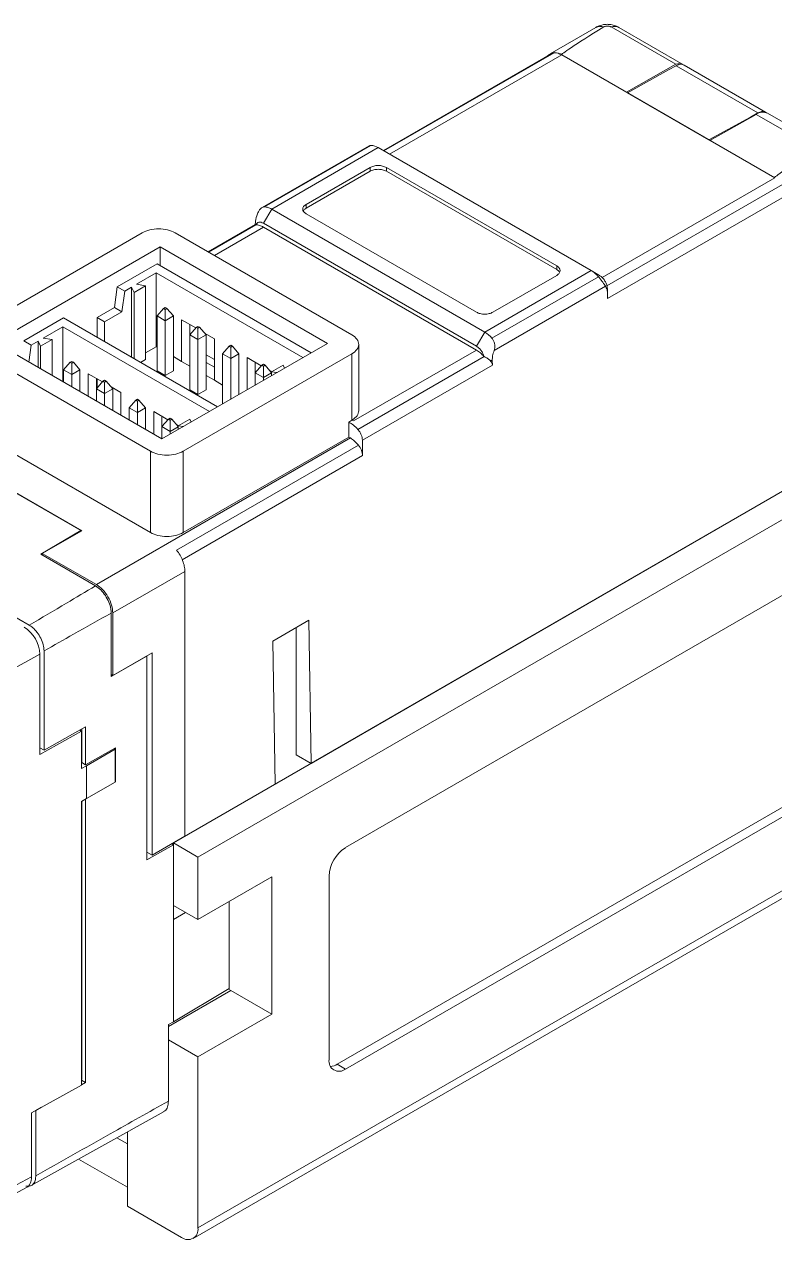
# Paper-space layout '시트2-ENG' of a CAD drawing. Header units: millimetres. Extents: x 5 to 415, y 5 to 292.
# Drawn here: x 356.41 to 372.6, y 235.38 to 261.6 of the extents above; entities that cross this region are included whole.
import ezdxf

# ---------------------------------------------------------------- set-up
doc = ezdxf.new("R2010")
doc.units = ezdxf.units.MM

psp = doc.layouts.new('시트2-ENG')

# ---------------------------------------------------------------- linework, layer by layer
at = {"color": 7, "linetype": 'Continuous', "lineweight": 18}
for p, q in [((368.739, 261.535), (367.754, 260.966)), ((369.069, 261.546), (370.466, 260.74)), ((369.239, 261.535), (370.635, 260.729)), ((367.796, 260.978), (364.156, 258.877)), ((372.6, 258.288), (368.004, 260.942)), ((369.4, 260.136), (368.004, 260.942)), ((370.466, 260.74), (369.4, 260.136)), ((370.307, 260.621), (370.471, 260.71)), ((370.471, 260.71), (372.236, 259.691)), ((370.643, 260.724), (372.405, 259.707)), ((369.426, 260.121), (370.307, 260.621)), ((371.178, 259.109), (369.426, 260.121)), ((372.2, 259.66), (371.203, 259.095)), ((372.075, 259.6), (372.236, 259.691)), ((373.519, 258.899), (372.2, 259.66)), ((372.447, 259.683), (372.405, 259.707)), ((372.447, 259.683), (373.585, 259.026)), ((371.178, 259.109), (372.075, 259.6)), ((363.846, 258.981), (361.538, 257.649)), ((361.589, 257.663), (363.887, 258.99)), ((361.746, 257.615), (364.044, 258.942)), ((368.64, 256.288), (364.044, 258.942)), ((372.6, 258.288), (371.203, 259.095)), ((362.488, 257.717), (363.867, 258.513)), ((363.867, 258.431), (362.488, 257.635)), ((363.867, 258.431), (363.867, 258.513)), ((364.221, 258.513), (367.898, 256.39)), ((364.221, 258.431), (364.221, 258.513)), ((367.898, 256.309), (364.221, 258.431)), ((368.981, 255.962), (372.765, 258.146)), ((372.859, 257.914), (368.994, 255.683)), ((361.746, 257.615), (361.569, 257.309)), ((361.746, 257.615), (366.342, 254.962)), ((362.488, 257.635), (362.488, 257.717)), ((361.394, 257.283), (360.373, 256.693)), ((361.392, 257.273), (361.392, 257.3)), ((366.165, 254.655), (361.569, 257.309)), ((366.165, 255.39), (362.488, 257.513)), ((355.311, 255.003), (358.953, 257.105)), ((359.66, 257.105), (363.478, 254.901)), ((361.405, 257.275), (361.396, 257.28)), ((366.165, 254.574), (361.569, 257.227)), ((355.771, 254.737), (359.342, 256.799)), ((359.342, 256.799), (362.948, 254.717)), ((359.342, 256.39), (359.342, 256.799)), ((358.414, 255.937), (359.271, 256.431)), ((358.829, 255.992), (359.253, 256.237)), ((359.253, 256.237), (362.418, 254.411)), ((359.253, 256.237), (359.253, 254.645)), ((359.271, 256.431), (362.594, 254.513)), ((366.342, 254.962), (368.64, 256.288)), ((367.898, 256.309), (367.898, 256.39)), ((368.817, 256.186), (368.64, 256.288)), ((358.829, 255.992), (359.024, 255.962)), ((368.797, 256.156), (366.499, 254.829)), ((367.898, 256.186), (366.519, 255.39)), ((358.414, 255.937), (358.352, 255.492)), ((358.573, 255.845), (358.414, 255.937)), ((358.573, 255.845), (358.511, 255.4)), ((358.573, 255.845), (358.723, 255.931)), ((358.775, 255.819), (358.723, 255.931)), ((358.723, 254.421), (358.723, 255.931)), ((359.024, 255.962), (358.775, 255.819)), ((358.775, 254.391), (358.775, 255.819)), ((359.024, 254.37), (359.024, 255.962)), ((368.947, 255.949), (366.546, 254.563)), ((368.994, 255.786), (368.994, 255.814)), ((368.994, 255.683), (368.994, 255.786)), ((357.981, 255.278), (358.352, 255.492)), ((358.352, 255.492), (358.511, 255.4)), ((359.271, 255.309), (359.412, 255.472)), ((359.448, 255.492), (359.412, 255.472)), ((359.412, 255.472), (359.448, 255.452)), ((359.483, 255.472), (359.448, 255.492)), ((359.448, 255.452), (359.483, 255.472)), ((359.448, 255.207), (359.448, 255.452)), ((359.483, 255.472), (359.625, 255.309)), ((356.399, 254.773), (357.256, 255.268)), ((357.256, 255.268), (360.579, 253.349)), ((357.981, 255.278), (357.981, 254.849)), ((357.981, 255.278), (358.14, 255.186)), ((358.14, 255.186), (358.511, 255.4)), ((358.14, 255.186), (358.14, 254.758)), ((359.448, 255.207), (359.271, 255.309)), ((359.271, 255.309), (359.271, 254.125)), ((359.625, 255.309), (359.448, 255.207)), ((359.448, 255.207), (359.448, 254.023)), ((359.625, 255.309), (359.625, 254.125)), ((360.108, 255.05), (359.801, 255.227)), ((359.801, 255.227), (359.801, 254.329)), ((356.814, 254.829), (357.238, 255.074)), ((357.238, 255.074), (360.402, 253.247)), ((357.238, 255.074), (357.238, 253.89)), ((359.978, 255.125), (359.978, 254.9)), ((360.12, 255.064), (359.978, 254.9)), ((360.155, 255.084), (360.12, 255.064)), ((360.12, 255.064), (360.155, 255.043)), ((360.19, 255.064), (360.155, 255.084)), ((360.155, 255.043), (360.19, 255.064)), ((360.155, 254.798), (360.155, 255.043)), ((360.332, 254.9), (360.19, 255.064)), ((360.508, 254.819), (360.296, 254.941)), ((366.342, 254.962), (366.165, 254.655)), ((359.377, 252.655), (355.771, 254.737)), ((356.558, 254.681), (356.399, 254.773)), ((356.558, 254.681), (356.506, 254.313)), ((356.558, 254.681), (356.708, 254.768)), ((356.76, 254.655), (356.708, 254.768)), ((356.708, 254.196), (356.708, 254.768)), ((357.009, 254.799), (356.76, 254.655)), ((356.814, 254.829), (357.009, 254.799)), ((357.009, 254.022), (357.009, 254.799)), ((362.948, 254.717), (359.377, 252.655)), ((360.155, 254.798), (359.978, 254.9)), ((359.978, 254.9), (359.978, 253.716)), ((360.332, 254.9), (360.155, 254.798)), ((360.155, 254.798), (360.155, 253.614)), ((360.332, 254.9), (360.332, 253.716)), ((360.508, 253.921), (360.508, 254.819)), ((360.862, 254.676), (360.827, 254.656)), ((360.897, 254.656), (360.862, 254.676)), ((363.625, 253.255), (363.625, 254.697)), ((359.13, 252.39), (355.311, 254.594)), ((356.76, 254.166), (356.76, 254.655)), ((359.024, 254.513), (359.253, 254.645)), ((359.253, 254.645), (359.271, 254.635)), ((359.625, 254.431), (359.801, 254.329)), ((363.478, 254.492), (359.837, 252.39)), ((360.332, 254.472), (360.508, 254.37)), ((360.685, 254.492), (360.827, 254.656)), ((360.862, 254.39), (360.685, 254.492)), ((360.685, 254.492), (360.685, 253.411)), ((360.827, 254.656), (360.862, 254.635)), ((360.862, 254.635), (360.897, 254.656)), ((360.862, 254.635), (360.862, 254.39)), ((361.039, 254.492), (360.862, 254.39)), ((360.897, 254.656), (361.039, 254.492)), ((361.039, 254.492), (361.039, 253.615)), ((361.522, 254.234), (361.216, 254.411)), ((361.216, 254.411), (361.216, 253.717)), ((363.478, 253.062), (363.478, 254.492)), ((363.514, 253.043), (366.165, 254.574)), ((366.33, 254.432), (363.608, 252.859)), ((357.256, 254.145), (357.397, 254.309)), ((357.433, 254.043), (357.256, 254.145)), ((357.256, 254.145), (357.256, 253.88)), ((357.433, 254.329), (357.397, 254.309)), ((357.397, 254.309), (357.433, 254.288)), ((357.468, 254.309), (357.433, 254.329)), ((357.433, 254.288), (357.468, 254.309)), ((357.433, 254.043), (357.433, 254.288)), ((357.609, 254.145), (357.433, 254.043)), ((357.468, 254.309), (357.609, 254.145)), ((357.609, 254.145), (357.609, 253.676)), ((359.024, 254.37), (358.918, 254.308)), ((359.801, 254.329), (359.978, 254.227)), ((360.508, 254.206), (360.332, 254.308)), ((360.862, 254.39), (360.862, 253.513)), ((361.392, 254.308), (361.392, 254.084)), ((361.392, 254.084), (361.534, 254.247)), ((361.569, 254.268), (361.534, 254.247)), ((361.534, 254.247), (361.569, 254.227)), ((361.604, 254.247), (361.569, 254.268)), ((361.569, 254.227), (361.604, 254.247)), ((361.569, 253.982), (361.569, 254.227)), ((361.604, 254.247), (361.745, 254.085)), ((361.994, 254.248), (361.745, 254.104)), ((362.024, 254.183), (361.994, 254.248)), ((366.507, 254.247), (363.702, 252.628)), ((366.504, 254.349), (366.457, 254.349)), ((366.504, 254.349), (366.507, 254.247)), ((357.433, 254.043), (357.433, 253.778)), ((358.092, 253.887), (357.786, 254.064)), ((357.786, 254.064), (357.786, 253.574)), ((357.963, 253.962), (357.963, 253.737)), ((358.104, 253.9), (357.963, 253.737)), ((357.981, 253.951), (357.981, 253.757)), ((358.14, 253.921), (358.104, 253.9)), ((358.104, 253.9), (358.14, 253.88)), ((358.175, 253.9), (358.14, 253.921)), ((358.14, 253.88), (358.175, 253.9)), ((358.14, 253.635), (358.14, 253.88)), ((358.316, 253.737), (358.175, 253.9)), ((359.271, 254.125), (359.448, 254.023)), ((359.448, 254.023), (359.625, 254.125)), ((360.332, 254.023), (360.508, 253.921)), ((360.508, 253.921), (360.685, 253.819)), ((361.569, 253.982), (361.392, 254.084)), ((361.392, 254.084), (361.392, 253.819)), ((361.745, 254.084), (361.569, 253.982)), ((361.569, 253.982), (361.569, 253.921)), ((361.746, 254.104), (361.711, 254.125)), ((361.745, 254.104), (361.857, 254.087)), ((361.745, 254.022), (361.745, 254.104)), ((357.963, 253.839), (357.981, 253.849)), ((358.14, 253.635), (357.963, 253.737)), ((357.963, 253.737), (357.963, 253.472)), ((358.316, 253.737), (358.14, 253.635)), ((358.14, 253.635), (358.14, 253.37)), ((358.493, 253.655), (358.281, 253.778)), ((358.316, 253.737), (358.316, 253.268)), ((358.493, 253.166), (358.493, 253.655)), ((359.978, 253.716), (360.155, 253.614)), ((360.155, 253.614), (360.332, 253.716)), ((358.67, 253.329), (358.811, 253.492)), ((358.847, 253.513), (358.811, 253.492)), ((358.811, 253.492), (358.847, 253.472)), ((358.882, 253.492), (358.847, 253.513)), ((358.847, 253.472), (358.882, 253.492)), ((358.847, 253.472), (358.847, 253.227)), ((358.882, 253.492), (359.023, 253.329)), ((358.847, 253.227), (358.67, 253.329)), ((358.67, 253.329), (358.67, 253.064)), ((359.023, 253.329), (358.847, 253.227)), ((358.847, 253.227), (358.847, 252.962)), ((359.023, 253.329), (359.023, 252.86)), ((359.507, 253.07), (359.2, 253.247)), ((359.2, 253.247), (359.2, 252.757)), ((359.377, 253.145), (359.377, 252.921)), ((359.377, 252.921), (359.518, 253.084)), ((359.554, 253.104), (359.518, 253.084)), ((359.518, 253.084), (359.554, 253.064)), ((359.589, 253.084), (359.554, 253.104)), ((359.554, 253.064), (359.589, 253.084)), ((359.589, 253.084), (359.73, 252.921)), ((359.979, 253.084), (359.73, 252.941)), ((360.009, 253.02), (359.979, 253.084)), ((359.13, 250.635), (355.311, 252.839)), ((359.554, 252.819), (359.377, 252.921)), ((359.377, 252.921), (359.377, 252.655)), ((359.554, 252.819), (359.554, 253.064)), ((359.73, 252.92), (359.554, 252.819)), ((359.731, 252.941), (359.695, 252.961)), ((359.73, 252.941), (359.841, 252.923)), ((359.73, 252.859), (359.73, 252.941)), ((363.408, 253.021), (363.478, 253.062)), ((363.408, 252.696), (363.408, 253.021)), ((363.478, 253.063), (363.514, 253.043)), ((357.963, 249.512), (363.443, 252.676)), ((359.554, 252.819), (359.554, 252.757)), ((363.408, 252.696), (359.837, 250.635)), ((363.443, 252.676), (363.408, 252.696)), ((363.702, 252.628), (363.707, 252.295)), ((359.13, 250.635), (359.13, 252.39)), ((363.618, 252.521), (359.694, 250.255)), ((359.837, 252.39), (359.837, 250.635)), ((360.155, 243.632), (375.428, 252.449)), ((355.276, 252.043), (357.645, 250.675)), ((357.627, 250.679), (355.329, 252.006)), ((362.594, 245.653), (372.953, 251.634)), ((359.625, 243.938), (372.494, 251.367)), ((372.494, 251.367), (372.527, 251.387)), ((356.761, 250.167), (357.627, 250.679)), ((357.645, 250.675), (356.796, 250.186)), ((357.627, 250.665), (357.627, 250.679)), ((357.945, 249.483), (356.761, 250.167)), ((356.796, 250.186), (356.796, 250.146)), ((356.796, 250.186), (357.963, 249.512)), ((358.316, 248.9), (359.872, 249.798)), ((359.872, 244.082), (359.872, 249.798)), ((384.55, 249.713), (360.155, 235.63)), ((373.837, 249.898), (363.337, 243.836)), ((360.051, 235.401), (384.446, 249.484)), ((356.513, 248.636), (355.453, 249.249)), ((358.283, 247.532), (358.283, 248.899)), ((358.316, 247.552), (358.316, 248.9)), ((361.77, 248.293), (362.548, 248.742)), ((362.548, 248.742), (362.594, 245.653)), ((362.276, 245.837), (362.276, 248.585)), ((361.817, 245.204), (361.77, 248.293)), ((356.743, 248.012), (356.078, 247.641)), ((356.743, 245.847), (356.743, 248.012)), ((356.833, 245.938), (356.833, 248.082)), ((359.052, 247.966), (358.283, 247.532)), ((358.316, 247.552), (359.165, 248.042)), ((359.042, 247.971), (359.052, 247.966)), ((359.052, 243.576), (359.052, 247.966)), ((359.053, 244.82), (359.053, 247.978)), ((359.165, 248.042), (359.165, 243.674)), ((358.283, 247.572), (358.316, 247.552)), ((357.643, 246.348), (356.743, 245.847)), ((356.833, 245.938), (357.728, 246.442)), ((357.603, 246.371), (357.643, 246.348)), ((357.643, 245.544), (357.643, 246.348)), ((357.645, 246.395), (357.645, 245.665)), ((357.728, 246.442), (357.728, 245.625)), ((356.743, 245.99), (356.833, 245.938)), ((357.728, 245.625), (358.372, 245.988)), ((358.369, 245.961), (357.751, 245.604)), ((358.369, 245.961), (358.347, 245.974)), ((358.369, 245.251), (358.369, 245.961)), ((358.372, 245.988), (358.372, 245.261)), ((362.594, 245.653), (362.276, 245.837)), ((357.645, 245.665), (357.643, 245.664)), ((357.643, 245.544), (357.751, 245.604)), ((357.645, 245.673), (357.728, 245.625)), ((357.751, 244.894), (357.751, 245.604)), ((357.751, 244.894), (358.369, 245.251)), ((358.369, 245.263), (358.372, 245.261)), ((358.372, 245.261), (358.369, 245.26)), ((363.16, 239.161), (373.661, 245.223)), ((359.872, 244.082), (361.817, 245.204)), ((363.337, 239.059), (373.837, 245.121)), ((357.751, 244.894), (357.643, 244.833)), ((357.643, 238.714), (357.643, 244.833)), ((357.645, 244.834), (357.645, 238.836)), ((357.728, 244.881), (357.728, 238.767)), ((359.052, 244.819), (359.053, 244.82)), ((359.053, 244.29), (359.052, 244.289)), ((359.053, 243.697), (359.053, 244.29)), ((359.872, 244.082), (359.165, 243.674)), ((359.625, 243.898), (359.589, 243.919)), ((359.625, 243.693), (359.625, 243.938)), ((359.625, 243.938), (360.155, 243.632)), ((359.625, 243.898), (359.052, 243.576)), ((359.053, 243.697), (359.052, 243.697)), ((359.053, 243.738), (359.165, 243.674)), ((359.625, 242.285), (359.625, 243.898)), ((360.155, 242.285), (360.155, 243.632)), ((361.746, 243.203), (360.155, 242.285)), ((361.746, 243.203), (361.746, 240.243)), ((362.983, 243.223), (362.983, 239.263)), ((360.829, 242.674), (360.829, 240.794)), ((360.155, 242.285), (359.625, 242.591)), ((359.886, 242.44), (359.625, 242.285)), ((359.625, 240.081), (359.625, 242.285)), ((359.625, 240.081), (360.829, 240.794)), ((360.814, 240.785), (360.862, 240.753)), ((361.746, 240.243), (360.862, 240.753)), ((360.155, 239.325), (361.746, 240.243)), ((359.517, 240.02), (359.625, 240.081)), ((359.517, 238.367), (359.517, 240.02)), ((359.518, 238.489), (359.518, 240.021)), ((359.518, 239.692), (360.155, 239.325)), ((360.155, 235.63), (360.155, 239.325)), ((363.16, 239.161), (363.337, 239.059)), ((356.564, 238.113), (357.643, 238.714)), ((357.645, 238.836), (357.643, 238.835)), ((357.643, 238.816), (357.728, 238.767)), ((357.643, 238.719), (357.728, 238.767)), ((359.518, 238.489), (359.517, 238.46)), ((356.539, 236.536), (359.428, 238.146)), ((356.654, 238.163), (356.78, 238.233)), ((356.654, 238.163), (356.654, 236.754)), ((356.654, 238.163), (356.654, 238.163)), ((356.564, 236.734), (356.564, 238.113)), ((356.565, 236.853), (356.565, 238.114)), ((358.635, 236.099), (358.635, 237.704)), ((358.635, 237.446), (358.407, 237.578)), ((358.635, 236.507), (357.58, 237.116)), ((355.916, 236.386), (356.564, 236.734)), ((355.807, 236.154), (356.456, 236.502)), ((359.801, 235.426), (358.635, 236.099))]:
    psp.add_line(p, q, dxfattribs=at)
at = {"color": 8, "linetype": 'Continuous', "lineweight": 18}
for p, q in [((364.167, 258.87), (367.838, 260.99)), ((364.291, 258.799), (368.004, 260.942)), ((372.075, 259.589), (372.075, 259.6)), ((368.876, 256.139), (372.6, 258.288)), ((360.384, 256.687), (361.405, 257.275)), ((360.509, 256.615), (361.569, 257.227)), ((363.707, 252.295), (359.815, 250.049)), ((359.518, 239.978), (360.862, 240.753)), ((359.517, 238.488), (359.518, 238.489)), ((356.565, 236.853), (356.564, 236.852))]:
    psp.add_line(p, q, dxfattribs=at)
at = {"color": 7, "linetype": 'Continuous', "lineweight": 18, "flags": 128}
psp.add_lwpolyline([(357.643, 243.787), (357.643, 243.694), (357.643, 243.685)], dxfattribs=at)
at = {"color": 8, "linetype": 'Continuous', "lineweight": 18}
psp.add_arc((368.836, 261.347), 0.212, 69.2973, 117.3726, dxfattribs=at)
at = {"color": 7, "linetype": 'Continuous', "lineweight": 18}
for centre, radius, start, end in [((369.141, 261.348), 0.211, 62.523, 110.0342), ((367.864, 260.769), 0.223, 51.0308, 134.7628), ((367.84, 260.901), 0.0888, 91.0947, 119.6983), ((367.836, 260.673), 0.316, 58.0026, 89.593), ((370.538, 260.542), 0.211, 62.523, 110.0342), ((372.344, 259.456), 0.25, 65.5492, 125.0836), ((363.874, 258.666), 0.324, 58.2469, 87.569), ((366.018, 254.42), 0.631, 40.3639, 59.1012), ((356.013, 247.978), 0.731, 2.6055, 57.3945), ((363.751, 243.188), 0.768, 122.6055, 177.3945), ((363.199, 239.228), 0.218, 170.786, 309.2033), ((362.991, 239.431), 0.319, 274.2956, 302.1014), ((359.939, 235.595), 0.218, 230.7967, 9.214)]:
    psp.add_arc(centre, radius, start, end, dxfattribs=at)
for centre, major_axis, ratio, start_param, end_param in [((408.517, 283.921), (40.514, 22.978), 0.007557, 2.925079, 3.146034), ((413.113, 281.268), (40.514, 22.978), 0.007557, 2.923758, 3.146034), ((356.21, 236.938), (-0.25, 0.433), 0.577206, 3.124143, 3.92692)]:
    psp.add_ellipse(centre, major_axis=major_axis, ratio=ratio, start_param=start_param, end_param=end_param, dxfattribs=at)
for points, knots in [([(368.908, 261.596), (368.856, 261.584), (368.796, 261.571), (368.745, 261.538), (368.739, 261.534)], [0, 0, 0, 0, 0.8773041, 1, 1, 1, 1]), ([(369.234, 261.532), (369.219, 261.542), (369.176, 261.571), (369.089, 261.594), (368.994, 261.606), (368.933, 261.599), (368.908, 261.596)], [0, 0, 0, 0, 0.1566631, 0.4588151, 0.7794508, 1, 1, 1, 1]), ([(368.911, 261.545), (368.92, 261.55), (368.939, 261.559), (368.975, 261.565), (369.012, 261.565), (369.045, 261.558), (369.062, 261.55), (369.069, 261.546)], [0, 0, 0, 0, 0.2095293, 0.4190586, 0.6285879, 0.8381172, 1, 1, 1, 1]), ([(370.471, 260.71), (370.507, 260.726), (370.572, 260.754), (370.621, 260.733), (370.643, 260.724)], [0, 0, 0, 0, 0.557682, 1, 1, 1, 1]), ([(372.405, 259.707), (372.377, 259.717), (372.327, 259.735), (372.264, 259.705), (372.236, 259.691)], [0, 0, 0, 0, 0.557681, 1, 1, 1, 1]), ([(363.887, 258.99), (363.871, 258.989), (363.853, 258.989), (363.846, 258.981), (363.846, 258.98)], [0, 0, 0, 0, 0.94471, 1, 1, 1, 1]), ([(361.589, 257.663), (361.573, 257.661), (361.54, 257.656), (361.494, 257.615), (361.461, 257.565), (361.445, 257.526), (361.439, 257.511)], [0, 0, 0, 0, 0.270501, 0.540639, 0.820445, 1, 1, 1, 1]), ([(362.488, 257.635), (362.466, 257.621), (362.437, 257.603), (362.43, 257.579), (362.429, 257.574)], [0, 0, 0, 0, 0.793162, 1, 1, 1, 1]), ([(361.439, 257.511), (361.421, 257.458), (361.396, 257.385), (361.393, 257.319), (361.392, 257.3)], [0, 0, 0, 0, 0.715699, 1, 1, 1, 1]), ([(361.569, 257.309), (361.552, 257.317), (361.516, 257.334), (361.468, 257.334), (361.428, 257.316), (361.413, 257.289), (361.405, 257.275)], [0, 0, 0, 0, 0.249883, 0.499844, 0.749883, 1, 1, 1, 1]), ([(367.952, 256.26), (367.952, 256.261), (367.946, 256.28), (367.921, 256.294), (367.898, 256.309)], [0, 0, 0, 0, 0.028271, 1, 1, 1, 1]), ([(368.64, 256.288), (368.667, 256.271), (368.722, 256.236), (368.772, 256.182), (368.797, 256.156)], [0, 0, 0, 0, 0.500008, 1, 1, 1, 1]), ([(368.947, 255.949), (368.937, 255.964), (368.919, 255.994), (368.882, 256.048), (368.84, 256.104), (368.811, 256.139), (368.797, 256.156)], [0, 0, 0, 0, 0.268398, 0.522178, 0.764747, 1, 1, 1, 1]), ([(368.817, 256.186), (368.834, 256.174), (368.87, 256.15), (368.918, 256.095), (368.958, 256.031), (368.973, 255.985), (368.981, 255.962)], [0, 0, 0, 0, 0.249883, 0.499844, 0.749883, 1, 1, 1, 1]), ([(368.994, 255.786), (368.991, 255.817), (368.986, 255.88), (368.96, 255.926), (368.947, 255.949)], [0, 0, 0, 0, 0.479315, 1, 1, 1, 1]), ([(368.994, 255.814), (368.993, 255.835), (368.992, 255.887), (368.985, 255.934), (368.981, 255.962)], [0, 0, 0, 0, 0.3957078, 1, 1, 1, 1]), ([(366.546, 254.563), (366.552, 254.587), (366.564, 254.634), (366.559, 254.708), (366.538, 254.775), (366.512, 254.811), (366.499, 254.829)], [0, 0, 0, 0, 0.2683311, 0.5220653, 0.7646878, 1, 1, 1, 1]), ([(366.165, 254.655), (366.183, 254.644), (366.218, 254.62), (366.266, 254.564), (366.306, 254.5), (366.322, 254.455), (366.33, 254.432)], [0, 0, 0, 0, 0.249826, 0.499768, 0.749826, 1, 1, 1, 1]), ([(366.457, 254.349), (366.44, 254.364), (366.403, 254.396), (366.356, 254.419), (366.33, 254.432)], [0, 0, 0, 0, 0.453789, 1, 1, 1, 1]), ([(366.546, 254.563), (366.533, 254.524), (366.509, 254.45), (366.506, 254.382), (366.504, 254.349)], [0, 0, 0, 0, 0.523313, 1, 1, 1, 1]), ([(366.507, 254.247), (366.505, 254.265), (366.499, 254.303), (366.471, 254.333), (366.457, 254.349)], [0, 0, 0, 0, 0.478115, 1, 1, 1, 1]), ([(356.513, 248.636), (356.78, 248.794), (357.257, 249.077), (357.735, 249.359), (357.945, 249.483)], [0, 0, 0, 0, 0.560004, 1, 1, 1, 1]), ([(357.945, 249.483), (357.983, 249.457), (358.059, 249.404), (358.16, 249.279), (358.236, 249.136), (358.277, 249.003), (358.281, 248.928), (358.283, 248.899)], [0, 0, 0, 0, 0.214702, 0.429406, 0.644091, 0.858768, 1, 1, 1, 1]), ([(358.283, 248.899), (358.012, 248.747), (357.529, 248.475), (357.046, 248.202), (356.833, 248.082)], [0, 0, 0, 0, 0.560005, 1, 1, 1, 1]), ([(356.833, 248.082), (356.83, 248.126), (356.823, 248.213), (356.767, 248.355), (356.686, 248.486), (356.596, 248.582), (356.537, 248.621), (356.513, 248.636)], [0, 0, 0, 0, 0.214702, 0.429404, 0.644089, 0.858766, 1, 1, 1, 1]), ([(356.654, 236.754), (357.189, 237.056), (358.143, 237.594), (359.097, 238.131), (359.517, 238.367)], [0, 0, 0, 0, 0.560004, 1, 1, 1, 1]), ([(359.517, 238.367), (359.513, 238.324), (359.505, 238.238), (359.461, 238.163), (359.419, 238.147), (359.408, 238.143)], [0, 0, 0, 0, 0.4229277, 0.845857, 1, 1, 1, 1]), ([(356.442, 236.53), (356.474, 236.529), (356.539, 236.527), (356.611, 236.581), (356.649, 236.662), (356.653, 236.728), (356.654, 236.754)], [0, 0, 0, 0, 0.273402, 0.546782, 0.820153, 1, 1, 1, 1])]:
    psp.add_open_spline(points, degree=3, knots=knots, dxfattribs=at)
for points in [[(363.867, 258.513), (363.893, 258.525), (363.945, 258.548), (364.044, 258.559), (364.143, 258.548), (364.195, 258.525), (364.221, 258.513)], [(364.221, 258.431), (364.195, 258.443), (364.143, 258.467), (364.044, 258.477), (363.945, 258.467), (363.893, 258.443), (363.867, 258.431)], [(361.589, 257.663), (361.614, 257.661), (361.664, 257.656), (361.719, 257.629), (361.746, 257.615)], [(362.488, 257.513), (362.468, 257.528), (362.427, 257.558), (362.409, 257.615), (362.427, 257.672), (362.468, 257.702), (362.488, 257.717)], [(358.953, 257.105), (359.004, 257.129), (359.108, 257.176), (359.306, 257.196), (359.505, 257.176), (359.608, 257.129), (359.66, 257.105)], [(361.405, 257.275), (361.431, 257.274), (361.483, 257.271), (361.54, 257.242), (361.569, 257.227)], [(367.898, 256.39), (367.918, 256.375), (367.959, 256.346), (367.977, 256.288), (367.959, 256.231), (367.918, 256.201), (367.898, 256.186)], [(366.519, 255.39), (366.493, 255.378), (366.441, 255.355), (366.342, 255.345), (366.243, 255.355), (366.191, 255.378), (366.165, 255.39)], [(363.478, 254.492), (363.519, 254.522), (363.601, 254.582), (363.636, 254.696), (363.601, 254.811), (363.519, 254.871), (363.478, 254.901)], [(366.165, 254.574), (366.194, 254.555), (366.251, 254.518), (366.304, 254.46), (366.33, 254.432)], [(363.478, 253.062), (363.52, 253.092), (363.604, 253.152), (363.618, 253.229), (363.625, 253.267)], [(363.408, 253.021), (363.442, 253.001), (363.512, 252.963), (363.576, 252.894), (363.608, 252.859)], [(363.608, 252.859), (363.622, 252.842), (363.648, 252.807), (363.678, 252.747), (363.698, 252.685), (363.701, 252.647), (363.702, 252.628)], [(363.618, 252.521), (363.591, 252.552), (363.535, 252.615), (363.474, 252.655), (363.443, 252.676)], [(359.13, 252.39), (359.181, 252.366), (359.284, 252.319), (359.483, 252.299), (359.682, 252.319), (359.785, 252.366), (359.837, 252.39)], [(363.707, 252.295), (363.706, 252.314), (363.703, 252.351), (363.684, 252.41), (363.656, 252.469), (363.631, 252.503), (363.618, 252.521)], [(359.13, 250.635), (359.181, 250.611), (359.284, 250.564), (359.483, 250.543), (359.682, 250.564), (359.785, 250.611), (359.837, 250.635)], [(359.872, 249.798), (359.87, 249.835), (359.865, 249.909), (359.827, 250.03), (359.771, 250.15), (359.72, 250.22), (359.694, 250.255)], [(357.963, 249.512), (358.009, 249.479), (358.102, 249.413), (358.219, 249.251), (358.3, 249.069), (358.311, 248.956), (358.316, 248.9)]]:
    psp.add_open_spline(points, degree=3, dxfattribs=at)

doc.saveas('drawing.dxf')
